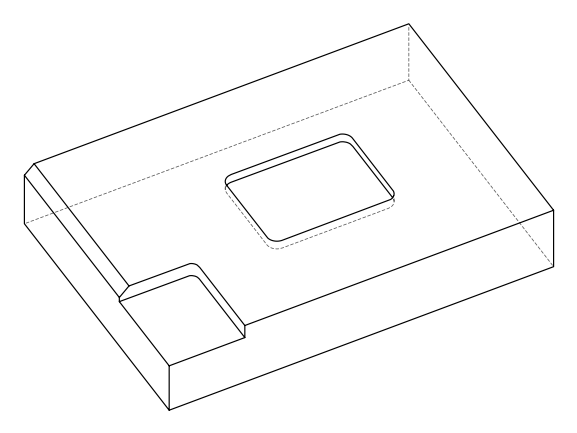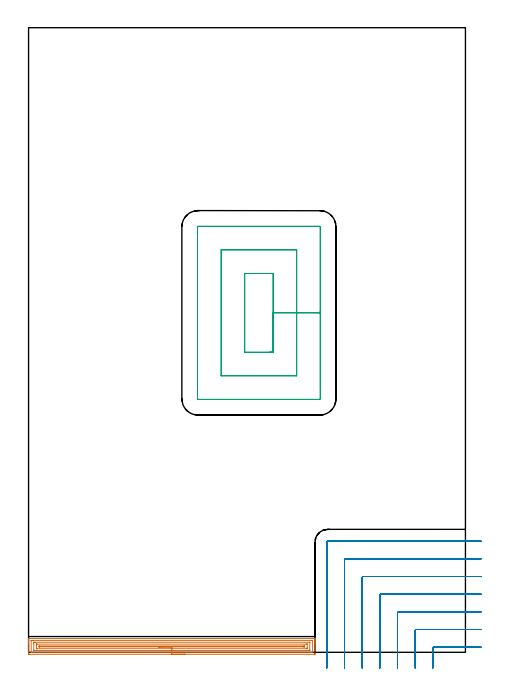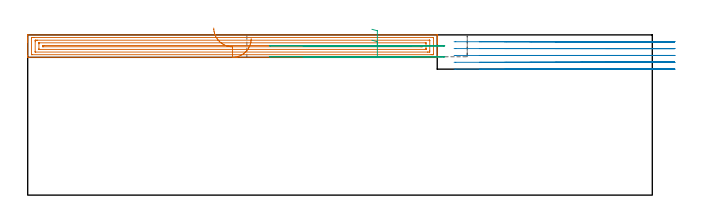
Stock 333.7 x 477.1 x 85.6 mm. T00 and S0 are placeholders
(PLAN: 3 operations, 2 tool changes, 23.3 min)
(1 AREA_MILL | FG_CHAMFER_SURFACE | UGT0205_001 | 8.95 min | 16219 mm3)
(2 MILL_CORNER_NOTCH_RECTANGULAR | CORNER_NOTCH_RECTANGULAR | UGT0201_100 | Follow Part, ap 4.5, ae 75% | 10.24 min | 196613 mm3)
(3 MILL_RECTANGULAR_POCKET | POCKET_RECTANGULAR_STRAIGHT | UGT0201_106 | Follow Part, ap 6, ae 75% | 4.12 min | 213570 mm3)
(TOOL UGT0205_001 | Chamfer Mill 20 x 3 x 45 deg. | D20 FL50 Z2)
(TOOL UGT0201_100 | End Mill 18 mm | D18 FL22 Z2)
(TOOL UGT0201_106 | End Mill 24 mm | D24 FL25 Z2)
(OP 1 AREA_MILL)
G17 G21 G94 G90
T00 M6
G54
G17 G0 G90 X119.4 Y-1.5 S1061 M3
G43 Z95.6 H0
Z83.6
G94 G1 X119.362 Z82.728 F250.
X119.248 Z81.864
X119.059 Z81.012
X118.797 Z80.18
X118.463 Z79.374
X118.06 Z78.6
X117.592 Z77.864
X117.06 Z77.172
X116.471 Z76.529
X115.828 Z75.94
X115.136 Z75.408
X114.4 Z74.94
X113.626 Z74.537
X112.82 Z74.203
X111.988 Z73.941
X111.136 Z73.752
X110.272 Z73.638
X109.4 Z73.6
X0.597
X0.264 Y-1.498 Z73.601
X0.01 Y-1.493 Z73.604
X0.004 Y-1.172 Z73.925
X0. Y-0.588 Z74.509
Y6.682 Z81.776
Y7.259 Z82.356
Y7.554 Z82.651
Y8.132 Z83.228
Y8.427 Z83.523
Y9.017 Z84.116
Y9.299 Z84.399
Y10.278 Z85.377
X0.002 Y10.391 Z85.483
X0.01 Y10.498 Z85.588
X0.151 Y10.5 Z85.6
X218.649
X218.79 Y10.497 Z85.588
X218.797 Y10.453 Z85.544
X218.799 Y10.39 Z85.482
X218.8 Y10.278 Z85.377
Y9.582 Z84.681
Y9.017 Z84.116
Y8.427 Z83.523
Y8.132 Z83.229
Y7.554 Z82.651
Y7.259 Z82.356
Y6.682 Z81.776
Y6.098 Z81.193
Y-0.883 Z74.214
X218.797 Y-1.172 Z73.925
X218.79 Y-1.493 Z73.604
X218.536 Y-1.498 Z73.601
X218.203 Y-1.5 Z73.6
X109.4
Y-0.086 Z75.014
X2.38 Y-0.085 Z75.015
X2.16 Y-0.084 Z75.016
X2.042 Y-0.081 Z75.019
X2.017 Y-0.079 Z75.021
X2.01 Y-0.068 Z75.032
X2.006 Y-0.046 Z75.054
X2.001 Y0.072 Z75.172
X2. Y8.799 Z83.899
X2.003 Y8.923 Z84.023
X2.007 Y9.022 Z84.122
X2.011 Y9.079 Z84.179
X2.045 Y9.08 Z84.18
X2.38 Y9.084 Z84.184
X2.599 Y9.085 Z84.185
X3.272 Y9.086 Z84.186
X216.42 Y9.085 Z84.185
X216.64 Y9.084 Z84.184
X216.758 Y9.081 Z84.181
X216.782 Y9.079 Z84.179
X216.79 Y9.068 Z84.168
X216.793 Y9.046 Z84.146
X216.799 Y8.929 Z84.029
X216.8 Y0.201 Z75.301
X216.797 Y0.077 Z75.177
X216.793 Y-0.022 Z75.078
X216.789 Y-0.079 Z75.021
X216.756 Y-0.08 Z75.02
X216.42 Y-0.084 Z75.016
X216.201 Y-0.085 Z75.015
X215.528 Y-0.086 Z75.014
X109.4
Y1.328 Z76.428
X4.284 Y1.329 Z76.429
X4.164 Y1.33 Z76.43
X4.045 Y1.333 Z76.433
X4.017 Y1.335 Z76.435
X4.01 Y1.351 Z76.451
X4.005 Y1.393 Z76.493
X4.002 Y1.446 Z76.546
X4. Y1.606 Z76.706
Y6.842 Z81.942
X4.006 Y7.554 Z82.654
X4.01 Y7.634 Z82.734
X4.013 Y7.665 Z82.765
X4.049 Y7.667 Z82.767
X4.164 Y7.669 Z82.769
X4.936 Y7.671 Z82.771
X5.056 Y7.672 Z82.772
X214.517 Y7.671 Z82.771
X214.636 Y7.67 Z82.77
X214.755 Y7.666 Z82.766
X214.783 Y7.665 Z82.765
X214.79 Y7.649 Z82.749
X214.795 Y7.608 Z82.708
X214.798 Y7.554 Z82.654
X214.8 Y7.394 Z82.494
Y2.158 Z77.258
X214.794 Y1.446 Z76.546
X214.79 Y1.366 Z76.466
X214.787 Y1.335 Z76.435
X214.752 Y1.333 Z76.433
X214.636 Y1.331 Z76.431
X213.864 Y1.329 Z76.429
X213.744 Y1.328 Z76.428
X109.4
Y2.743 Z77.843
X6.406
X6.122 Y2.744 Z77.844
X6.078 Y2.746 Z77.846
X6.034 Y2.749 Z77.849
X6.01 Y2.755 Z77.855
X6. Y3.191 Z78.291
Y5.758 Z80.858
Y5.809 Z80.909
X6.004 Y6.22 Z81.32
X6.007 Y6.244 Z81.344
X6.01 Y6.25 Z81.35
X6.026 Y6.252 Z81.352
X6.106 Y6.256 Z81.356
X6.228 Y6.257 Z81.357
X6.381
X212.394
X212.678 Y6.256 Z81.356
X212.722 Y6.254 Z81.354
X212.766 Y6.25 Z81.35
X212.79 Y6.245 Z81.345
X212.8 Y5.809 Z80.909
Y3.242 Z78.342
Y3.191 Z78.291
X212.796 Y2.78 Z77.88
X212.793 Y2.756 Z77.856
X212.79 Y2.75 Z77.85
X212.774 Y2.748 Z77.848
X212.694 Y2.744 Z77.844
X212.572 Y2.743 Z77.843
X212.419
X109.4
Y4.157 Z79.257
X8.528
X8.2 Y4.161 Z79.261
X8.038 Y4.164 Z79.264
X8.009 Y4.167 Z79.267
X8.006 Y4.195 Z79.295
X8.004 Y4.241 Z79.341
X8.008 Y4.666 Z79.766
X8.019 Y4.836 Z79.936
X8.623 Y4.843 Z79.943
X210.272
X210.6 Y4.839 Z79.939
X210.762 Y4.836 Z79.936
X210.791 Y4.833 Z79.933
X210.794 Y4.805 Z79.905
X210.796 Y4.759 Z79.859
Y4.33 Z79.43
X210.79 Y4.196 Z79.296
X210.782 Y4.164 Z79.264
X210.703 Y4.162 Z79.262
X210.528 Y4.159 Z79.259
X210.177 Y4.157 Z79.257
X210.082
X109.4
X108.528 Z79.295
X107.664 Z79.409
X106.812 Z79.598
X105.98 Z79.86
X105.174 Z80.194
X104.4 Z80.597
X103.664 Z81.065
X102.972 Z81.596
X102.329 Z82.186
X101.74 Z82.829
X101.208 Z83.521
X100.74 Z84.257
X100.337 Z85.031
X100.003 Z85.837
X99.741 Z86.669
X99.552 Z87.52
X99.438 Z88.385
X99.4 Z89.257
G0 Z95.6
M5
M2
(OP 2 MILL_CORNER_NOTCH_RECTANGULAR)
G17 G21 G94 G90
T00 M6
G54
G17 G0 G90 X345.7 Y3.9 S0 M3
G43 Z95.6 H0
Z81.94
G94 G1 X342.7 F250.
X309.693 F500.
G3 X308.8 Y3.007 R0.9
G1 Y-8.969
Y-9.
X308.799 Y-12. F250.
G0 Z95.6
X345.7 Y17.4
Z81.94
G1 X342.7
X296.194 F500.
G3 X295.3 Y16.506 R0.9
G1 Y-8.969
Y-9.
X295.299 Y-12. F250.
G0 Z95.6
X345.7 Y30.9
Z81.94
G1 X342.7
X282.694 F500.
G3 X281.8 Y30.006 R0.9
G1 Y-8.969
Y-9.
X281.798 Y-12. F250.
G0 Z95.6
X345.7 Y44.4
Z81.94
G1 X342.7
X269.194 F500.
G3 X268.3 Y43.506 R0.9
G1 Y-8.969
Y-9.
X268.298 Y-12. F250.
G0 Z95.6
X345.7 Y57.9
Z81.94
G1 X342.7
X255.695 F500.
G3 X254.8 Y57.005 R0.9
G1 Y-8.969
Y-9.
X254.797 Y-12. F250.
G0 Z95.6
X345.7 Y71.4
Z81.94
G1 X342.7
X242.195 F500.
G3 X241.3 Y70.505 R0.9
G1 Y-8.969
Y-9.
X241.293 Y-12. F250.
G0 Z95.6
X345.7 Y84.9
Z81.94
G1 X342.7
X228.695 F500.
G3 X227.8 Y84.005 R0.9
G1 Y-8.969
Y-11.969 F250.
G0 Z95.6
X345.7 Y3.9
Z78.28
G1 X342.7
X309.693 F500.
G3 X308.8 Y3.007 R0.9
G1 Y-9.
Y-12. F250.
G0 Z95.6
X345.7 Y17.4
Z78.28
G1 X342.7
X296.194 F500.
G3 X295.3 Y16.506 R0.9
G1 Y-9.
Y-12. F250.
G0 Z95.6
X345.7 Y30.9
Z78.28
G1 X342.7
X282.694 F500.
G3 X281.8 Y30.006 R0.9
G1 Y-9.
Y-12. F250.
G0 Z95.6
X345.7 Y44.4
Z78.28
G1 X342.7
X269.195 F500.
G3 X268.3 Y43.505 R0.9
G1 Y-9.
Y-12. F250.
G0 Z95.6
X345.7 Y57.9
Z78.28
G1 X342.7
X255.695 F500.
G3 X254.8 Y57.005 R0.9
G1 Y-9.
Y-12. F250.
G0 Z95.6
X345.7 Y71.4
Z78.28
G1 X342.7
X242.195 F500.
G3 X241.3 Y70.505 R0.9
G1 Y-9.
Y-12. F250.
G0 Z95.6
X345.7 Y84.9
Z78.28
G1 X342.7
X228.695 F500.
G3 X227.8 Y84.005 R0.9
G1 Y-9.
Y-12. F250.
G0 Z95.6
X345.7 Y3.9
Z74.62
G1 X342.7
X309.693 F500.
G3 X308.8 Y3.007 R0.9
G1 Y-9.
Y-12. F250.
G0 Z95.6
X345.7 Y17.4
Z74.62
G1 X342.7
X296.194 F500.
G3 X295.3 Y16.506 R0.9
G1 Y-9.
Y-12. F250.
G0 Z95.6
X345.7 Y30.9
Z74.62
G1 X342.7
X282.694 F500.
G3 X281.8 Y30.006 R0.9
G1 Y-9.
Y-12. F250.
G0 Z95.6
X345.7 Y44.4
Z74.62
G1 X342.7
X269.195 F500.
G3 X268.3 Y43.505 R0.9
G1 Y-9.
Y-12. F250.
G0 Z95.6
X345.7 Y57.9
Z74.62
G1 X342.7
X255.695 F500.
G3 X254.8 Y57.005 R0.9
G1 Y-9.
Y-12. F250.
G0 Z95.6
X345.7 Y71.4
Z74.62
G1 X342.7
X242.195 F500.
G3 X241.3 Y70.505 R0.9
G1 Y-9.
Y-12. F250.
G0 Z95.6
X345.7 Y84.9
Z74.62
G1 X342.7
X228.695 F500.
G3 X227.8 Y84.005 R0.9
G1 Y-9.
Y-12. F250.
G0 Z95.6
X345.7 Y3.9
Z70.96
G1 X342.7
X309.693 F500.
G3 X308.8 Y3.007 R0.9
G1 Y-9.
Y-12. F250.
G0 Z95.6
X345.7 Y17.4
Z70.96
G1 X342.7
X296.194 F500.
G3 X295.3 Y16.506 R0.9
G1 Y-9.
Y-12. F250.
G0 Z95.6
X345.7 Y30.9
Z70.96
G1 X342.7
X282.694 F500.
G3 X281.8 Y30.006 R0.9
G1 Y-9.
Y-12. F250.
G0 Z95.6
X345.7 Y44.4
Z70.96
G1 X342.7
X269.195 F500.
G3 X268.3 Y43.505 R0.9
G1 Y-9.
Y-12. F250.
G0 Z95.6
X345.7 Y57.9
Z70.96
G1 X342.7
X255.695 F500.
G3 X254.8 Y57.005 R0.9
G1 Y-9.
Y-12. F250.
G0 Z95.6
X345.7 Y71.4
Z70.96
G1 X342.7
X242.195 F500.
G3 X241.3 Y70.505 R0.9
G1 Y-9.
Y-12. F250.
G0 Z95.6
X345.7 Y84.9
Z70.96
G1 X342.7
X228.695 F500.
G3 X227.8 Y84.005 R0.9
G1 Y-9.
Y-12. F250.
G0 Z95.6
X345.7 Y3.9
Z67.3
G1 X342.7
X309.693 F500.
G3 X308.8 Y3.007 R0.9
G1 Y-9.
Y-12. F250.
G0 Z95.6
X345.7 Y17.4
Z67.3
G1 X342.7
X296.194 F500.
G3 X295.3 Y16.506 R0.9
G1 Y-9.
Y-12. F250.
G0 Z95.6
X345.7 Y30.9
Z67.3
G1 X342.7
X282.694 F500.
G3 X281.8 Y30.006 R0.9
G1 Y-9.
Y-12. F250.
G0 Z95.6
X345.7 Y44.4
Z67.3
G1 X342.7
X269.195 F500.
G3 X268.3 Y43.505 R0.9
G1 Y-9.
Y-12. F250.
G0 Z95.6
X345.7 Y57.9
Z67.3
G1 X342.7
X255.695 F500.
G3 X254.8 Y57.005 R0.9
G1 Y-9.
Y-12. F250.
G0 Z95.6
X345.7 Y71.4
Z67.3
G1 X342.7
X242.195 F500.
G3 X241.3 Y70.505 R0.9
G1 Y-9.
Y-12. F250.
G0 Z95.6
X345.7 Y84.9
Z67.3
G1 X342.7
X228.695 F500.
G3 X227.8 Y84.005 R0.9
G1 Y-9.
Y-12. F250.
G0 Z95.6
M5
M2
(OP 3 MILL_RECTANGULAR_POCKET)
G17 G21 G94 G90
T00 M6
G54
G17 G0 G90 X183.872 Y229.2 S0 M3
G43 Z95.6 H0
Z88.6
G94 G1 X186.8 Z87.815 F250.
Y259.3 Z79.75
Y289.4 F500.
X165.1
Y229.2
X186.8
Y259.3
X204.8
Y307.4
X147.1
Y211.2
X204.8
Y259.3
X222.8
Y324.9
G3 X222.3 Y325.4 R0.5
G1 X129.6
G3 X129.1 Y324.9 R0.5
G1 Y193.7
G3 X129.6 Y193.2 R0.5
G1 X222.3
G3 X222.8 Y193.7 R0.5
G1 Y259.3
Y260.3
G0 X183.872 Y229.2 Z82.75
G1 X186.8 Z81.965 F250.
Y259.3 Z73.9
Y289.4 F500.
X165.1
Y229.2
X186.8
Y259.3
X204.8
Y307.4
X147.1
Y211.2
X204.8
Y259.3
X222.8
Y324.9
G3 X222.3 Y325.4 R0.5
G1 X129.6
G3 X129.1 Y324.9 R0.5
G1 Y193.7
G3 X129.6 Y193.2 R0.5
G1 X222.3
G3 X222.8 Y193.7 R0.5
G1 Y259.3
Y260.3
G0 Z95.6
M5
M2
